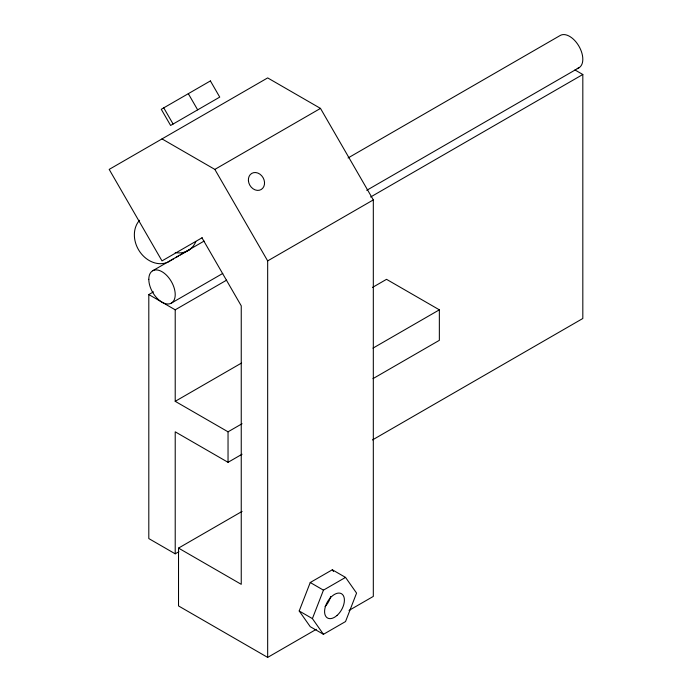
<?xml version="1.0" encoding="UTF-8"?>
<svg xmlns="http://www.w3.org/2000/svg" width="692" height="692" viewBox="0 0 692 692"><rect width="100%" height="100%" fill="white"/><g stroke="black" fill="none" stroke-linecap="round" stroke-linejoin="round"><path stroke-width="1.04" d="M299.203 610.975L310.241 582.517L332.324 569.776L345.533 577.396L356.57 593.105L345.533 621.563L323.449 634.313L310.241 626.684L299.203 610.975L312.403 618.605L323.449 634.313M312.403 618.605L323.449 590.146L345.533 577.396M162.006 138.902L214.84 169.402L320.491 108.402L373.317 199.901L373.317 596.4L349.01 610.439M202.211 237.685L162.006 260.901L109.18 169.402L267.666 77.902L320.491 108.402M152.672 270.771L204.088 241.084M348.059 157.966L560.269 35.448A18.675 10.787 60 0 1 579.732 47.662A18.675 10.787 60 0 1 577.18 68.482M170.881 260.426L173.683 258.808M175.552 257.735L178.354 256.118M180.223 255.037L189.565 249.648M178.951 551.662L175.214 553.825L148.806 538.575L148.806 294.567L153.477 291.877M171.348 303.122L222.763 273.435M366.734 190.317L578.953 67.79M148.806 294.567L175.214 309.817L226.63 280.139M370.601 197.012L582.82 74.494L582.82 318.493L372.469 439.939M316.287 629.331L267.666 657.4L267.666 260.901L373.317 199.901M175.214 309.817L175.214 401.325L241.603 362.997M372.504 287.422L386.525 279.326L439.351 309.826L439.351 340.326L372.971 378.654M175.214 401.325L228.04 431.817L242.07 423.72M372.971 348.145L439.351 309.826M175.214 553.825L175.214 431.825L228.04 462.325L242.07 454.22M267.666 657.4L178.519 605.933L178.519 548.099L242.096 511.397M574.896 69.918L582.82 74.494M310.241 582.517L323.449 590.146M178.519 548.099L241.248 584.325L241.248 305.838L201.977 237.823M332.324 569.776L333.553 571.514M188.319 93.679L197.661 109.855M214.84 169.402L267.666 260.901M163.753 107.857L173.095 124.032M228.04 431.817L228.04 462.325M330.664 596.487A14.004 8.088 -60 0 1 325.076 606.607M165.985 262.873A25.682 20.968 60 0 1 138.945 250.443A25.682 20.968 60 0 1 139.576 220.264M170.137 260.936A25.682 20.968 60 0 1 166.85 262.579M195.827 241.569A25.682 20.968 60 0 1 175.258 252.545M210.403 80.929L161.271 109.293L170.613 125.468L219.736 97.105L210.403 80.929M248.411 180.724A9.342 7.621 60 0 0 261.126 189.556A9.342 7.621 60 0 0 259.846 174.116A9.342 7.621 60 0 0 248.411 180.724M337.056 615.422A14.004 8.088 -60 0 0 341.493 593.719A14.004 8.088 -60 0 0 324.92 608.415A14.004 8.088 -60 0 0 337.056 615.422M148.806 279.317A18.675 10.787 60 0 0 168.614 303.97A18.675 10.787 60 0 0 168.614 277.553A18.675 10.787 60 0 0 148.806 279.317"/></g></svg>
